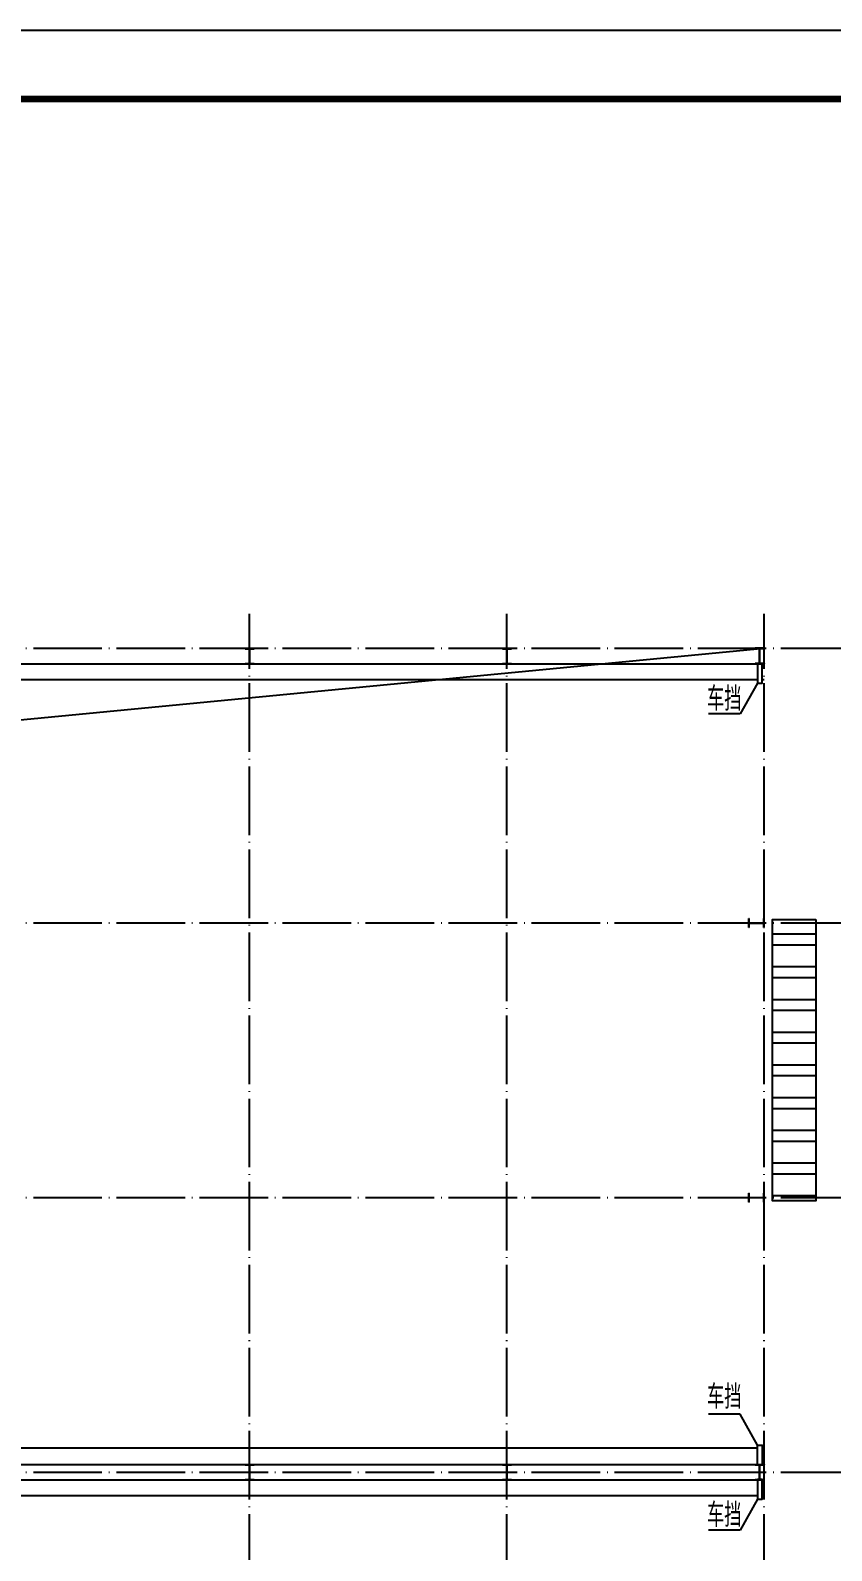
# Model space of a CAD drawing. Extents: x -266287 to 275962, y -324567 to 363765.
# Drawn here: x -118001 to -94653, y -22852 to 21433 of the extents above; entities that cross this region are included whole.
import ezdxf

# ---------------------------------------------------------------- set-up
doc = ezdxf.new("R2010")
doc.units = 0
doc.header["$LTSCALE"] = 1000
doc.linetypes.add('DOTE', pattern=[2.42, 2, -0.2, 0.02, -0.2])
doc.layers.get('0').update_dxf_attribs({"linetype": 'CONTINUOUS'})
for name, color, linetype in [('AXIS', 3, 'CONTINUOUS'), ('DOTE', 1, 'DOTE'), ('PUB_TEXT', 7, 'CONTINUOUS'), ('PUB_TITLE', 4, 'CONTINUOUS'), ('ROOF', 140, 'CONTINUOUS'), ('WINDOW', 4, 'CONTINUOUS')]:
    doc.layers.add(name, color=color, linetype=linetype)
doc.styles.add('_TCH_DIM', font='SIMPLEX', dxfattribs={"bigfont": 'GBCBIG'})

msp = doc.modelspace()

# ---------------------------------------------------------------- hatches: boundary and pattern name
h = msp.add_hatch(color=256)
h.paths.add_polyline_path([(-111615.20461, 3433.30504), (-111747.07261, 3433.30504), (-111747.07261, 3421.90024), (-111619.00621, 3421.90024), (-111619.00621, 2994.54984), (-111747.07261, 2994.54984), (-111747.07261, 2983.14504), (-111615.20461, 2983.14504)])
h.paths.add_polyline_path([(-111483.33661, 3433.30504), (-111615.20461, 3433.30504), (-111615.20461, 2983.14504), (-111483.33661, 2983.14504), (-111483.33661, 2994.54984), (-111611.40301, 2994.54984), (-111611.40301, 3421.90024), (-111483.33661, 3421.90024)])
h = msp.add_hatch(color=256)
h.paths.add_polyline_path([(-104115.20461, 3433.30504), (-104247.07261, 3433.30504), (-104247.07261, 3421.90024), (-104119.00621, 3421.90024), (-104119.00621, 2994.54984), (-104247.07261, 2994.54984), (-104247.07261, 2983.14504), (-104115.20461, 2983.14504)])
h.paths.add_polyline_path([(-103983.33661, 3433.30504), (-104115.20461, 3433.30504), (-104115.20461, 2983.14504), (-103983.33661, 2983.14504), (-103983.33661, 2994.54984), (-104111.40301, 2994.54984), (-104111.40301, 3421.90024), (-103983.33661, 3421.90024)])
h = msp.add_hatch(color=256)
h.paths.add_polyline_path([(-96747.07261, 3433.30504), (-96615.20461, 3433.30504), (-96615.20461, 3421.90024), (-96743.27101, 3421.90024), (-96743.27101, 2994.54984), (-96615.20461, 2994.54984), (-96615.20461, 2983.14504), (-96747.07261, 2983.14504)])
h.paths.add_polyline_path([(-96878.94061, 3433.30504), (-96747.07261, 3433.30504), (-96747.07261, 2983.14504), (-96878.94061, 2983.14504), (-96878.94061, 2994.54984), (-96750.87421, 2994.54984), (-96750.87421, 3421.90024), (-96878.94061, 3421.90024)])
h = msp.add_hatch(color=256)
h.paths.add_polyline_path([(-96615.20461, -4566.69496), (-96615.20461, -4698.56296), (-96626.60941, -4698.56296), (-96626.60941, -4570.49656), (-97053.95981, -4570.49656), (-97053.95981, -4698.56296), (-97065.36461, -4698.56296), (-97065.36461, -4566.69496)])
h.paths.add_polyline_path([(-96615.20461, -4434.82696), (-96615.20461, -4566.69496), (-97065.36461, -4566.69496), (-97065.36461, -4434.82696), (-97053.95981, -4434.82696), (-97053.95981, -4562.89336), (-96626.60941, -4562.89336), (-96626.60941, -4434.82696)])
h = msp.add_hatch(color=256)
h.paths.add_polyline_path([(-96626.60941, -4434.82696), (-96615.20461, -4434.82696)], flags=17)
h.paths.add_polyline_path([(-96626.60941, -4698.56296), (-96626.60941, -4570.49656), (-97053.95981, -4570.49656), (-97053.95981, -4698.56296), (-97065.36461, -4698.56296), (-97065.36461, -4434.82696), (-97053.95981, -4434.82696), (-97053.95981, -4562.89336), (-96626.60941, -4562.89336), (-96626.60941, -4434.82696), (-96615.20461, -4434.82696), (-96615.20461, -4698.56296)])
h.paths.add_polyline_path([(-96626.60941, -4698.56296), (-96615.20461, -4698.56296)], flags=17)
h.paths.add_polyline_path([(-96626.60941, -4434.82696), (-96615.20461, -4434.82696)], flags=16)
h.paths.add_polyline_path([(-96626.60941, -4698.56296), (-96626.60941, -4570.49656), (-97053.95981, -4570.49656), (-97053.95981, -4698.56296), (-97065.36461, -4698.56296), (-97065.36461, -4434.82696), (-97053.95981, -4434.82696), (-97053.95981, -4562.89336), (-96626.60941, -4562.89336), (-96626.60941, -4434.82696), (-96615.20461, -4434.82696), (-96615.20461, -4698.56296)], flags=17)
h.paths.add_polyline_path([(-96615.20461, -4698.56296), (-96615.20461, -4434.82696)], flags=17)
h.paths.add_polyline_path([(-96626.60941, -4698.56296), (-96615.20461, -4698.56296)], flags=16)
h.paths.add_polyline_path([(-96626.60941, -4698.56296), (-96626.60941, -4570.49656)], flags=16)
h.paths.add_polyline_path([(-96626.60941, -4562.89336), (-96626.60941, -4434.82696)], flags=16)
h = msp.add_hatch()
h.set_pattern_fill('ANSI32', color=256, scale=200, angle=-45, style=0)
h.set_pattern_definition([(360, (-100048.5, -173481.7), (7e-12, 952.5), []), (360, (-99731, -173799.2), (7e-12, 952.5), [])])
h.paths.add_polyline_path([(-95115.20461, -4466.91635), (-95115.20461, -12666.69496), (-96375.20461, -12666.69496), (-96375.20461, -4466.91635)])
h = msp.add_hatch(color=256)
h.paths.add_polyline_path([(-96615.20461, -12566.69496), (-96615.20461, -12698.56296), (-96626.60941, -12698.56296), (-96626.60941, -12570.49656), (-97053.95981, -12570.49656), (-97053.95981, -12698.56296), (-97065.36461, -12698.56296), (-97065.36461, -12566.69496)])
h.paths.add_polyline_path([(-96615.20461, -12434.82696), (-96615.20461, -12566.69496), (-97065.36461, -12566.69496), (-97065.36461, -12434.82696), (-97053.95981, -12434.82696), (-97053.95981, -12562.89336), (-96626.60941, -12562.89336), (-96626.60941, -12434.82696)])
h = msp.add_hatch(color=256)
h.paths.add_polyline_path([(-96626.60941, -12434.82696), (-96615.20461, -12434.82696)], flags=17)
h.paths.add_polyline_path([(-96626.60941, -12698.56296), (-96626.60941, -12570.49656), (-97053.95981, -12570.49656), (-97053.95981, -12698.56296), (-97065.36461, -12698.56296), (-97065.36461, -12434.82696), (-97053.95981, -12434.82696), (-97053.95981, -12562.89336), (-96626.60941, -12562.89336), (-96626.60941, -12434.82696), (-96615.20461, -12434.82696), (-96615.20461, -12698.56296)])
h.paths.add_polyline_path([(-96626.60941, -12698.56296), (-96615.20461, -12698.56296)], flags=17)
h.paths.add_polyline_path([(-96626.60941, -12434.82696), (-96615.20461, -12434.82696)], flags=16)
h.paths.add_polyline_path([(-96626.60941, -12698.56296), (-96626.60941, -12570.49656), (-97053.95981, -12570.49656), (-97053.95981, -12698.56296), (-97065.36461, -12698.56296), (-97065.36461, -12434.82696), (-97053.95981, -12434.82696), (-97053.95981, -12562.89336), (-96626.60941, -12562.89336), (-96626.60941, -12434.82696), (-96615.20461, -12434.82696), (-96615.20461, -12698.56296)], flags=17)
h.paths.add_polyline_path([(-96615.20461, -12698.56296), (-96615.20461, -12434.82696)], flags=17)
h.paths.add_polyline_path([(-96626.60941, -12698.56296), (-96615.20461, -12698.56296)], flags=16)
h.paths.add_polyline_path([(-96626.60941, -12698.56296), (-96626.60941, -12570.49656)], flags=16)
h.paths.add_polyline_path([(-96626.60941, -12562.89336), (-96626.60941, -12434.82696)], flags=16)
h = msp.add_hatch(color=256)
h.paths.add_polyline_path([(-111615.20461, -20341.61496), (-111747.07261, -20341.61496), (-111747.07261, -20353.01976), (-111619.00621, -20353.01976), (-111619.00621, -20780.37016), (-111747.07261, -20780.37016), (-111747.07261, -20791.77496), (-111615.20461, -20791.77496)])
h.paths.add_polyline_path([(-111483.33661, -20341.61496), (-111615.20461, -20341.61496), (-111615.20461, -20791.77496), (-111483.33661, -20791.77496), (-111483.33661, -20780.37016), (-111611.40301, -20780.37016), (-111611.40301, -20353.01976), (-111483.33661, -20353.01976)])
h = msp.add_hatch(color=256)
h.paths.add_polyline_path([(-104115.20461, -20341.61496), (-104247.07261, -20341.61496), (-104247.07261, -20353.01976), (-104119.00621, -20353.01976), (-104119.00621, -20780.37016), (-104247.07261, -20780.37016), (-104247.07261, -20791.77496), (-104115.20461, -20791.77496)])
h.paths.add_polyline_path([(-103983.33661, -20341.61496), (-104115.20461, -20341.61496), (-104115.20461, -20791.77496), (-103983.33661, -20791.77496), (-103983.33661, -20780.37016), (-104111.40301, -20780.37016), (-104111.40301, -20353.01976), (-103983.33661, -20353.01976)])
h = msp.add_hatch(color=256)
h.paths.add_polyline_path([(-96747.07261, -20341.61496), (-96878.94061, -20341.61496), (-96878.94061, -20353.01976), (-96750.87421, -20353.01976), (-96750.87421, -20780.37016), (-96878.94061, -20780.37016), (-96878.94061, -20791.77496), (-96747.07261, -20791.77496)])
h.paths.add_polyline_path([(-96615.20461, -20341.61496), (-96747.07261, -20341.61496), (-96747.07261, -20791.77496), (-96615.20461, -20791.77496), (-96615.20461, -20780.37016), (-96743.27101, -20780.37016), (-96743.27101, -20353.01976), (-96615.20461, -20353.01976)])

# ---------------------------------------------------------------- linework, layer by layer
for p, q in [((-191524.48142, -5669.60197), (-96615.20461, 3433.30504)), ((-96811.12094, 2421.40958), (-97313.01161, 1522.15494)), ((-97313.01161, 1522.15494), (-98237.20428, 1522.15494)), ((-97313.01161, -18880.62486), (-98237.20428, -18880.62486)), ((-96811.12094, -19779.8795), (-97313.01161, -18880.62486)), ((-96811.12094, -21353.51042), (-97313.01161, -22252.76506)), ((-97313.01161, -22252.76506), (-98237.20428, -22252.76506))]:
    msp.add_line(p, q)
for points in [[(-201551.17141, 2514.13506), (-201615.20461, 2514.13506), (-201615.20461, 2983.14504), (-96615.20461, 2983.14504)], [(-96811.12094, 2514.13506), (-201419.28827, 2514.13506)], [(-96615.20461, 2514.13506), (-96679.23781, 2514.13506)], [(-201551.17141, -19872.60498), (-201615.20461, -19872.60498), (-201615.20461, -20341.61496), (-96615.20461, -20341.61496)], [(-96811.12094, -19872.60498), (-201419.28827, -19872.60498)], [(-96615.20461, -19872.60498), (-96679.23781, -19872.60498)], [(-201551.17141, -21260.78494), (-201615.20461, -21260.78494), (-201615.20461, -20791.77496), (-96615.20461, -20791.77496)], [(-96811.12094, -21260.78494), (-201419.28827, -21260.78494)], [(-96615.20461, -21260.78494), (-96679.23781, -21260.78494)]]:
    msp.add_lwpolyline(points)
for points in [[(-96679.23781, 2994.54984), (-96811.12094, 2994.54984), (-96811.12094, 2421.40958), (-96679.23781, 2421.40958)], [(-95115.20461, -4466.91635), (-95115.20461, -12666.69496), (-96375.20461, -12666.69496), (-96375.20461, -4466.91635)], [(-96679.23781, -20353.01976), (-96811.12094, -20353.01976), (-96811.12094, -19779.8795), (-96679.23781, -19779.8795)], [(-96679.23781, -20780.37016), (-96811.12094, -20780.37016), (-96811.12094, -21353.51042), (-96679.23781, -21353.51042)]]:
    msp.add_lwpolyline(points, close=True)
at = {"layer": 'AXIS'}
for p, q in [((-95615.20461, 3433.30504), (-87615.20461, 3433.30504)), ((-95615.20461, -4566.69496), (-87615.20461, -4566.69496)), ((-95615.20461, -12566.69496), (-87615.20461, -12566.69496)), ((-95615.20461, -20566.69496), (-87615.20461, -20566.69496))]:
    msp.add_line(p, q, dxfattribs=at)
at = {"layer": 'DOTE'}
for p, q in [((-111615.20461, -45566.69496), (-111615.20461, 4433.30504)), ((-104115.20461, -45566.69496), (-104115.20461, 4433.30504)), ((-96615.20461, -45566.69496), (-96615.20461, 4433.30504)), ((-202615.20461, 3433.30504), (-95615.20461, 3433.30504)), ((-202615.20461, -4566.69496), (-95615.20461, -4566.69496)), ((-202615.20461, -12566.69496), (-95615.20461, -12566.69496)), ((-202615.20461, -20566.69496), (-95615.20461, -20566.69496))]:
    msp.add_line(p, q, dxfattribs=at)
at = {"layer": 'PUB_TITLE'}
msp.add_lwpolyline([(-220364.58828, -62566.69496), (-71764.58828, -62566.69496), (-71764.58828, 21433.30504), (-220364.58828, 21433.30504)], close=True, dxfattribs=at)
at = {"layer": 'PUB_TITLE', "const_width": 200}
msp.add_lwpolyline([(-215364.58828, -60566.69496), (-73764.58828, -60566.69496), (-73764.58828, 19433.30504), (-215364.58828, 19433.30504)], close=True, dxfattribs=at)
at = {"layer": 'ROOF'}
for p, q in [((-95115.20461, -4466.91635), (-95115.20461, -12666.69496)), ((-95115.20461, -4518.91635), (-95115.20461, -12610.69496))]:
    msp.add_line(p, q, dxfattribs=at)
at = {"layer": 'WINDOW', "color": 2}
for p, q in [((-111747.07261, 3433.30504), (-111483.33661, 3433.30504)), ((-111747.07261, 3433.30504), (-111747.07261, 3421.90024)), ((-111747.07261, 3433.30504), (-111747.07261, 3421.90024)), ((-111747.07261, 3433.30504), (-111483.33661, 3433.30504)), ((-111747.07261, 3433.30504), (-111483.33661, 3433.30504)), ((-111747.07261, 3421.90024), (-111747.07261, 3433.30504)), ((-111747.07261, 3421.90024), (-111619.00621, 3421.90024)), ((-111747.07261, 3421.90024), (-111619.00621, 3421.90024)), ((-111747.07261, 3421.90024), (-111619.00621, 3421.90024)), ((-111619.00621, 2994.54984), (-111619.00621, 3421.90024)), ((-111611.40301, 3421.90024), (-111483.33661, 3421.90024)), ((-111611.40301, 2994.54984), (-111611.40301, 3421.90024)), ((-111611.40301, 3421.90024), (-111483.33661, 3421.90024)), ((-111611.40301, 3421.90024), (-111483.33661, 3421.90024)), ((-111483.33661, 3421.90024), (-111483.33661, 3433.30504)), ((-111483.33661, 3421.90024), (-111483.33661, 3433.30504)), ((-111483.33661, 3433.30504), (-111483.33661, 3421.90024)), ((-104247.07261, 3433.30504), (-103983.33661, 3433.30504)), ((-104247.07261, 3433.30504), (-104247.07261, 3421.90024)), ((-104247.07261, 3433.30504), (-104247.07261, 3421.90024)), ((-104247.07261, 3433.30504), (-103983.33661, 3433.30504)), ((-104247.07261, 3433.30504), (-103983.33661, 3433.30504)), ((-104247.07261, 3421.90024), (-104247.07261, 3433.30504)), ((-104247.07261, 3421.90024), (-104119.00621, 3421.90024)), ((-104247.07261, 3421.90024), (-104119.00621, 3421.90024)), ((-104247.07261, 3421.90024), (-104119.00621, 3421.90024)), ((-104119.00621, 2994.54984), (-104119.00621, 3421.90024)), ((-104111.40301, 3421.90024), (-103983.33661, 3421.90024)), ((-104111.40301, 2994.54984), (-104111.40301, 3421.90024)), ((-104111.40301, 3421.90024), (-103983.33661, 3421.90024)), ((-104111.40301, 3421.90024), (-103983.33661, 3421.90024)), ((-103983.33661, 3421.90024), (-103983.33661, 3433.30504)), ((-103983.33661, 3421.90024), (-103983.33661, 3433.30504)), ((-103983.33661, 3433.30504), (-103983.33661, 3421.90024)), ((-96878.94061, 3421.90024), (-96878.94061, 3433.30504)), ((-96615.20461, 3433.30504), (-96878.94061, 3433.30504)), ((-96878.94061, 3421.90024), (-96878.94061, 3433.30504)), ((-96615.20461, 3433.30504), (-96878.94061, 3433.30504)), ((-96878.94061, 3433.30504), (-96878.94061, 3421.90024)), ((-96615.20461, 3433.30504), (-96878.94061, 3433.30504)), ((-96750.87421, 3421.90024), (-96878.94061, 3421.90024)), ((-96750.87421, 3421.90024), (-96878.94061, 3421.90024)), ((-96750.87421, 3421.90024), (-96878.94061, 3421.90024)), ((-96750.87421, 2994.54984), (-96750.87421, 3421.90024)), ((-96615.20461, 3421.90024), (-96743.27101, 3421.90024)), ((-96743.27101, 2994.54984), (-96743.27101, 3421.90024)), ((-96615.20461, 3421.90024), (-96743.27101, 3421.90024)), ((-96615.20461, 3421.90024), (-96743.27101, 3421.90024)), ((-96615.20461, 3433.30504), (-96615.20461, 3421.90024)), ((-96615.20461, 3433.30504), (-96615.20461, 3421.90024)), ((-96615.20461, 3421.90024), (-96615.20461, 3433.30504)), ((-111747.07261, 2994.54984), (-111747.07261, 2983.14504)), ((-111747.07261, 2994.54984), (-111619.00621, 2994.54984)), ((-111747.07261, 2983.14504), (-111483.33661, 2983.14504)), ((-111611.40301, 2994.54984), (-111483.33661, 2994.54984)), ((-111483.33661, 2983.14504), (-111483.33661, 2994.54984)), ((-104247.07261, 2994.54984), (-104247.07261, 2983.14504)), ((-104247.07261, 2994.54984), (-104119.00621, 2994.54984)), ((-104247.07261, 2983.14504), (-103983.33661, 2983.14504)), ((-104111.40301, 2994.54984), (-103983.33661, 2994.54984)), ((-103983.33661, 2983.14504), (-103983.33661, 2994.54984)), ((-96750.87421, 2994.54984), (-96878.94061, 2994.54984)), ((-96878.94061, 2983.14504), (-96878.94061, 2994.54984)), ((-96615.20461, 2983.14504), (-96878.94061, 2983.14504)), ((-96615.20461, 2994.54984), (-96743.27101, 2994.54984)), ((-96615.20461, 2994.54984), (-96615.20461, 2983.14504)), ((-97065.36461, -4434.82696), (-97053.95981, -4434.82696)), ((-97065.36461, -4698.56296), (-97065.36461, -4434.82696)), ((-97053.95981, -4698.56296), (-97065.36461, -4698.56296)), ((-97053.95981, -4562.89336), (-97053.95981, -4434.82696)), ((-97053.95981, -4562.89336), (-96626.60941, -4562.89336)), ((-97053.95981, -4570.49656), (-96626.60941, -4570.49656)), ((-97053.95981, -4698.56296), (-97053.95981, -4570.49656)), ((-96626.60941, -4562.89336), (-96626.60941, -4434.82696)), ((-96626.60941, -4434.82696), (-96615.20461, -4434.82696)), ((-96626.60941, -4434.82696), (-96615.20461, -4434.82696)), ((-96626.60941, -4562.89336), (-96626.60941, -4434.82696)), ((-96626.60941, -4562.89336), (-96626.60941, -4434.82696)), ((-96615.20461, -4434.82696), (-96626.60941, -4434.82696)), ((-96626.60941, -4562.89336), (-96626.60941, -4434.82696)), ((-96626.60941, -4434.82696), (-96615.20461, -4434.82696)), ((-96626.60941, -4434.82696), (-96615.20461, -4434.82696)), ((-96626.60941, -4562.89336), (-96626.60941, -4434.82696)), ((-96626.60941, -4562.89336), (-96626.60941, -4434.82696)), ((-96615.20461, -4434.82696), (-96626.60941, -4434.82696)), ((-96626.60941, -4698.56296), (-96626.60941, -4570.49656)), ((-96626.60941, -4698.56296), (-96626.60941, -4570.49656)), ((-96626.60941, -4698.56296), (-96626.60941, -4570.49656)), ((-96626.60941, -4698.56296), (-96626.60941, -4570.49656)), ((-96626.60941, -4698.56296), (-96626.60941, -4570.49656)), ((-96626.60941, -4698.56296), (-96626.60941, -4570.49656)), ((-96615.20461, -4698.56296), (-96626.60941, -4698.56296)), ((-96615.20461, -4698.56296), (-96626.60941, -4698.56296)), ((-96626.60941, -4698.56296), (-96615.20461, -4698.56296)), ((-96615.20461, -4698.56296), (-96626.60941, -4698.56296)), ((-96615.20461, -4698.56296), (-96626.60941, -4698.56296)), ((-96626.60941, -4698.56296), (-96615.20461, -4698.56296)), ((-96615.20461, -4698.56296), (-96615.20461, -4434.82696)), ((-96615.20461, -4698.56296), (-96615.20461, -4434.82696)), ((-96615.20461, -4698.56296), (-96615.20461, -4434.82696)), ((-96615.20461, -4698.56296), (-96615.20461, -4434.82696)), ((-96615.20461, -4698.56296), (-96615.20461, -4434.82696)), ((-96615.20461, -4698.56296), (-96615.20461, -4434.82696)), ((-97065.36461, -12434.82696), (-97053.95981, -12434.82696)), ((-97065.36461, -12698.56296), (-97065.36461, -12434.82696)), ((-97053.95981, -12698.56296), (-97065.36461, -12698.56296)), ((-97053.95981, -12562.89336), (-97053.95981, -12434.82696)), ((-97053.95981, -12562.89336), (-96626.60941, -12562.89336)), ((-97053.95981, -12570.49656), (-96626.60941, -12570.49656)), ((-97053.95981, -12698.56296), (-97053.95981, -12570.49656)), ((-96626.60941, -12562.89336), (-96626.60941, -12434.82696)), ((-96626.60941, -12434.82696), (-96615.20461, -12434.82696)), ((-96626.60941, -12434.82696), (-96615.20461, -12434.82696)), ((-96626.60941, -12562.89336), (-96626.60941, -12434.82696)), ((-96626.60941, -12562.89336), (-96626.60941, -12434.82696)), ((-96615.20461, -12434.82696), (-96626.60941, -12434.82696)), ((-96626.60941, -12562.89336), (-96626.60941, -12434.82696)), ((-96626.60941, -12434.82696), (-96615.20461, -12434.82696)), ((-96626.60941, -12434.82696), (-96615.20461, -12434.82696)), ((-96626.60941, -12562.89336), (-96626.60941, -12434.82696)), ((-96626.60941, -12562.89336), (-96626.60941, -12434.82696)), ((-96615.20461, -12434.82696), (-96626.60941, -12434.82696)), ((-96626.60941, -12698.56296), (-96626.60941, -12570.49656)), ((-96626.60941, -12698.56296), (-96626.60941, -12570.49656)), ((-96626.60941, -12698.56296), (-96626.60941, -12570.49656)), ((-96626.60941, -12698.56296), (-96626.60941, -12570.49656)), ((-96626.60941, -12698.56296), (-96626.60941, -12570.49656)), ((-96626.60941, -12698.56296), (-96626.60941, -12570.49656)), ((-96615.20461, -12698.56296), (-96626.60941, -12698.56296)), ((-96615.20461, -12698.56296), (-96626.60941, -12698.56296)), ((-96626.60941, -12698.56296), (-96615.20461, -12698.56296)), ((-96615.20461, -12698.56296), (-96626.60941, -12698.56296)), ((-96615.20461, -12698.56296), (-96626.60941, -12698.56296)), ((-96626.60941, -12698.56296), (-96615.20461, -12698.56296)), ((-96615.20461, -12698.56296), (-96615.20461, -12434.82696)), ((-96615.20461, -12698.56296), (-96615.20461, -12434.82696)), ((-96615.20461, -12698.56296), (-96615.20461, -12434.82696)), ((-96615.20461, -12698.56296), (-96615.20461, -12434.82696)), ((-96615.20461, -12698.56296), (-96615.20461, -12434.82696)), ((-96615.20461, -12698.56296), (-96615.20461, -12434.82696)), ((-111747.07261, -20341.61496), (-111483.33661, -20341.61496)), ((-111747.07261, -20341.61496), (-111747.07261, -20353.01976)), ((-111747.07261, -20341.61496), (-111747.07261, -20353.01976)), ((-111747.07261, -20341.61496), (-111483.33661, -20341.61496)), ((-111747.07261, -20341.61496), (-111483.33661, -20341.61496)), ((-111747.07261, -20353.01976), (-111747.07261, -20341.61496)), ((-111747.07261, -20353.01976), (-111619.00621, -20353.01976)), ((-111747.07261, -20353.01976), (-111619.00621, -20353.01976)), ((-111747.07261, -20353.01976), (-111619.00621, -20353.01976)), ((-111619.00621, -20780.37016), (-111619.00621, -20353.01976)), ((-111611.40301, -20353.01976), (-111483.33661, -20353.01976)), ((-111611.40301, -20780.37016), (-111611.40301, -20353.01976)), ((-111611.40301, -20353.01976), (-111483.33661, -20353.01976)), ((-111611.40301, -20353.01976), (-111483.33661, -20353.01976)), ((-111483.33661, -20353.01976), (-111483.33661, -20341.61496)), ((-111483.33661, -20353.01976), (-111483.33661, -20341.61496)), ((-111483.33661, -20341.61496), (-111483.33661, -20353.01976)), ((-104247.07261, -20341.61496), (-103983.33661, -20341.61496)), ((-104247.07261, -20341.61496), (-104247.07261, -20353.01976)), ((-104247.07261, -20341.61496), (-104247.07261, -20353.01976)), ((-104247.07261, -20341.61496), (-103983.33661, -20341.61496)), ((-104247.07261, -20341.61496), (-103983.33661, -20341.61496)), ((-104247.07261, -20353.01976), (-104247.07261, -20341.61496)), ((-104247.07261, -20353.01976), (-104119.00621, -20353.01976)), ((-104247.07261, -20353.01976), (-104119.00621, -20353.01976)), ((-104247.07261, -20353.01976), (-104119.00621, -20353.01976)), ((-104119.00621, -20780.37016), (-104119.00621, -20353.01976)), ((-104111.40301, -20353.01976), (-103983.33661, -20353.01976)), ((-104111.40301, -20780.37016), (-104111.40301, -20353.01976)), ((-104111.40301, -20353.01976), (-103983.33661, -20353.01976)), ((-104111.40301, -20353.01976), (-103983.33661, -20353.01976)), ((-103983.33661, -20353.01976), (-103983.33661, -20341.61496)), ((-103983.33661, -20353.01976), (-103983.33661, -20341.61496)), ((-103983.33661, -20341.61496), (-103983.33661, -20353.01976)), ((-96878.94061, -20341.61496), (-96615.20461, -20341.61496)), ((-96878.94061, -20341.61496), (-96878.94061, -20353.01976)), ((-96878.94061, -20341.61496), (-96878.94061, -20353.01976)), ((-96878.94061, -20341.61496), (-96615.20461, -20341.61496)), ((-96878.94061, -20341.61496), (-96615.20461, -20341.61496)), ((-96878.94061, -20353.01976), (-96878.94061, -20341.61496)), ((-96878.94061, -20353.01976), (-96750.87421, -20353.01976)), ((-96878.94061, -20353.01976), (-96750.87421, -20353.01976)), ((-96878.94061, -20353.01976), (-96750.87421, -20353.01976)), ((-96750.87421, -20780.37016), (-96750.87421, -20353.01976)), ((-96743.27101, -20353.01976), (-96615.20461, -20353.01976)), ((-96743.27101, -20780.37016), (-96743.27101, -20353.01976)), ((-96743.27101, -20353.01976), (-96615.20461, -20353.01976)), ((-96743.27101, -20353.01976), (-96615.20461, -20353.01976)), ((-96615.20461, -20353.01976), (-96615.20461, -20341.61496)), ((-96615.20461, -20353.01976), (-96615.20461, -20341.61496)), ((-96615.20461, -20341.61496), (-96615.20461, -20353.01976)), ((-111747.07261, -20780.37016), (-111747.07261, -20791.77496)), ((-111747.07261, -20780.37016), (-111619.00621, -20780.37016)), ((-111747.07261, -20791.77496), (-111483.33661, -20791.77496)), ((-111611.40301, -20780.37016), (-111483.33661, -20780.37016)), ((-111483.33661, -20791.77496), (-111483.33661, -20780.37016)), ((-104247.07261, -20780.37016), (-104247.07261, -20791.77496)), ((-104247.07261, -20780.37016), (-104119.00621, -20780.37016)), ((-104247.07261, -20791.77496), (-103983.33661, -20791.77496)), ((-104111.40301, -20780.37016), (-103983.33661, -20780.37016)), ((-103983.33661, -20791.77496), (-103983.33661, -20780.37016)), ((-96878.94061, -20780.37016), (-96878.94061, -20791.77496)), ((-96878.94061, -20780.37016), (-96750.87421, -20780.37016)), ((-96878.94061, -20791.77496), (-96615.20461, -20791.77496)), ((-96743.27101, -20780.37016), (-96615.20461, -20780.37016)), ((-96615.20461, -20791.77496), (-96615.20461, -20780.37016))]:
    msp.add_line(p, q, dxfattribs=at)

# ---------------------------------------------------------------- texts
at = {"layer": 'PUB_TEXT', "style": '_TCH_DIM'}
for p in [(-98285.9198, 1611.61033), (-98285.9198, -18720.35398), (-98285.9198, -22163.30967)]:
    msp.add_text('车挡', height=699.824825, dxfattribs=at).set_placement(p)

doc.saveas('drawing.dxf')
